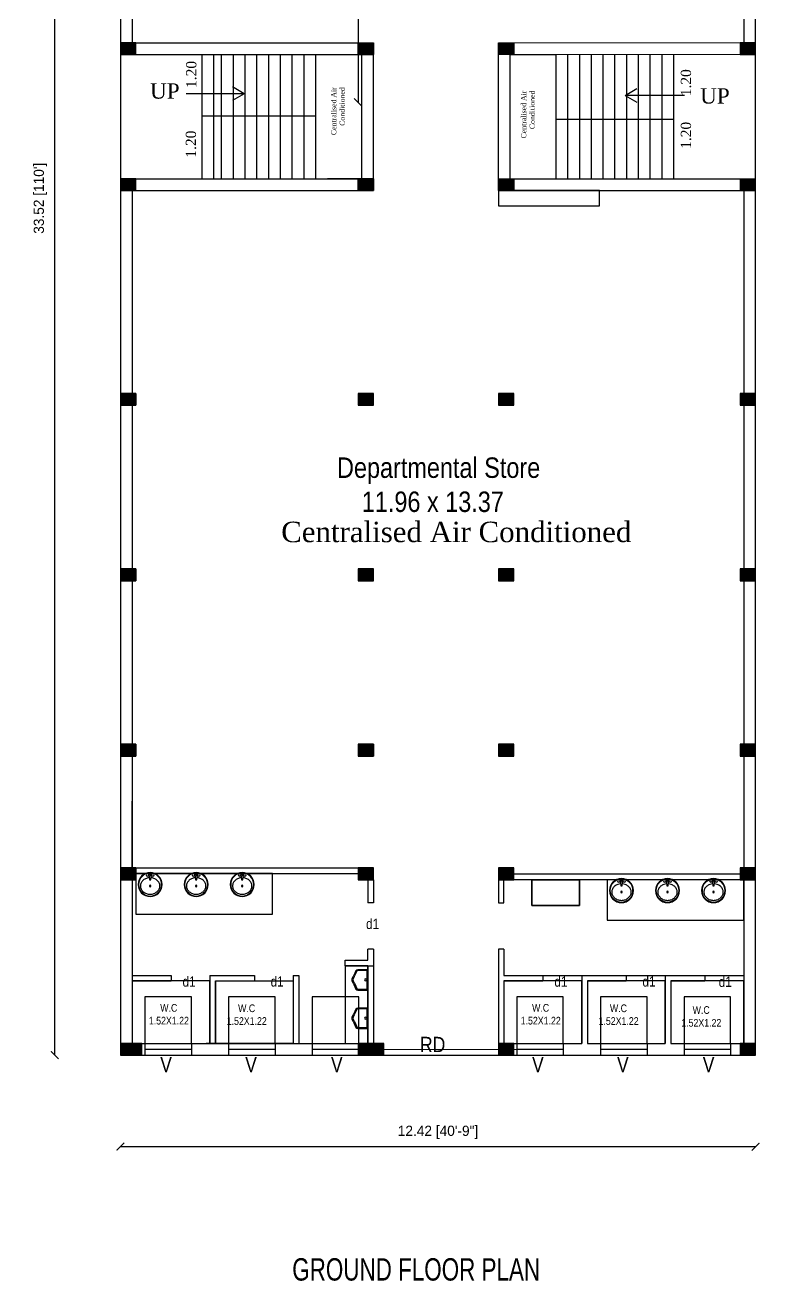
# Model space of a CAD drawing. Header units: metres. Extents: x 6103548.4 to 6103646, y -6659893.6 to -6659816.8.
# Drawn here: x 6103549 to 6103563.37, y -6659893.64 to -6659869.07 of the extents above; entities that cross this region are included whole.
import ezdxf

# ---------------------------------------------------------------- set-up
doc = ezdxf.new("R2010")
doc.units = ezdxf.units.M
doc.header["$LTSCALE"] = 500
doc.header["$MEASUREMENT"] = 0
doc.linetypes.add('DASHED', pattern=[0.75, 0.5, -0.25])
doc.linetypes.add('PHANTOM2', pattern=[1.25, 0.625, -0.125, 0.125, -0.125, 0.125, -0.125])
doc.layers.get('0').update_dxf_attribs({"linetype": 'CONTINUOUS'})
doc.layers.get('Defpoints').update_dxf_attribs({"linetype": 'CONTINUOUS'})
doc.layers.add('BLK_1_FLR_0_BLT_UP_AREA', color=13, linetype='CONTINUOUS', plot=False)
for name, color, linetype in [('BLK_1_FLR_0_DRINKING_WATER', 7, 'CONTINUOUS'), ('BLK_1_FLR_0_SP_WC', 233, 'CONTINUOUS'), ('BLK_1_FLR_0_URINAL', 235, 'CONTINUOUS'), ('BLK_1_FLR_0_WASH', 55, 'CONTINUOUS'), ('BLK_1_FLR_0_WATER_CLOSET', 213, 'CONTINUOUS'), ('FURN', 156, 'CONTINUOUS'), ('FURN1', 252, 'CONTINUOUS'), ('TEXT1', 7, 'CONTINUOUS'), ('TITLE', 7, 'CONTINUOUS'), ('TOILET_VENTILATION', 6, 'CONTINUOUS')]:
    doc.layers.add(name, color=color, linetype=linetype)
doc.layers.add('BLK_1_FLR_0_STAIR_1_LANDING_1', color=7, linetype='CONTINUOUS', lineweight=0)
doc.layers.add('DIST_EXIT', color=7, linetype='CONTINUOUS', lineweight=0)
doc.styles.get("Standard").update_dxf_attribs({"font": 'GOTHIC.TTF'})
doc.styles.add('TITLE1', font='GOTHIC.TTF', dxfattribs={"width": 0.75, "height": 0.2})
doc.styles.add('USA TEXT', font='GOTHIC.TTF')
doc.dimstyles.new('1-100-ED', dxfattribs={"dimtxt": 0.2, "dimasz": 0.15, "dimexe": 0.18, "dimexo": 0.0625, "dimgap": 0.15, "dimtad": 1, "dimzin": 0, "dimdsep": 46, "dimtxsty": 'USA TEXT', "dimblk": 'ARCHTICK', "dimcen": 0.1, "dimse1": 1, "dimse2": 1, "dimclrd": 256, "dimclrt": 256, "dimadec": 0, "dimazin": 0, "dimtfac": 1, "dimtofl": 0, "dimtmove": 0, "dimatfit": 3, "dimldrblk": 'ARCHTICK', "dimfxl": 0, "dimtolj": 1, "dimtzin": 0, "dimarcsym": 0})

# ---------------------------------------------------------------- blocks, each defined once
blk = doc.blocks.new('_ArchTick')
at = {"color": 0, "linetype": 'ByBlock', "const_width": 0.15}
blk.add_lwpolyline([(-0.5, -0.5), (0.5, 0.5)], dxfattribs=at)
blk = doc.blocks.new('*D81')
at = {"layer": 'Defpoints', "color": 0}
for p in [(6103554.937, -6659855.7), (6103555.51, -6659870.582), (6103555.789, -6659870.582)]:
    blk.add_point(p, dxfattribs=at)
at = {"layer": 'DIST_EXIT', "linetype": 'PHANTOM2', "lineweight": -2}
blk.add_line((6103555.51, -6659855.7), (6103555.51, -6659870.582), dxfattribs=at)
at = {"layer": 'DIST_EXIT', "lineweight": -2, "xscale": 0.15, "yscale": 0.15, "zscale": 0.15}
for p, rotation in [((6103555.51, -6659855.7), 90), ((6103555.51, -6659870.582), 270)]:
    blk.add_blockref('_ArchTick', p, dxfattribs=dict(at, rotation=rotation))
at = {"layer": 'DIST_EXIT', "insert": (6103555.23, -6659861.92), "char_height": 0.2, "attachment_point": 5, "rotation": 90, "style": 'USA TEXT'}
blk.add_mtext('\\A1;14.88 [48\'-10"]', dxfattribs=at)
blk = doc.blocks.new('*D82')
at = {"lineweight": -2}
blk.add_line((6103550.864, -6659891.011), (6103563.284, -6659891.011), dxfattribs=at)
at = {"layer": 'Defpoints', "color": 0}
for p in [(6103550.864, -6659889.22), (6103563.284, -6659889.22), (6103563.284, -6659891.011)]:
    blk.add_point(p, dxfattribs=at)
at = {"lineweight": -2, "xscale": 0.15, "yscale": 0.15, "zscale": 0.15, "rotation": 180}
blk.add_blockref('_ArchTick', (6103550.864, -6659891.011), dxfattribs=at)
at = {"lineweight": -2, "xscale": 0.15, "yscale": 0.15, "zscale": 0.15}
blk.add_blockref('_ArchTick', (6103563.284, -6659891.011), dxfattribs=at)
at = {"insert": (6103557.074, -6659890.731), "char_height": 0.2, "attachment_point": 5, "style": 'USA TEXT'}
blk.add_mtext('\\A1;12.42 [40\'-9"]', dxfattribs=at)
blk = doc.blocks.new('WASH')
at = {"layer": 'FURN1'}
for p, q in [((-220, 57), (-220, -3)), ((-192, 57), (-192, 54)), ((-192, 0), (-192, -3)), ((-187, 49), (-109, 41)), ((-109, 13), (-187, 5)), ((-109, 41), (-109, 13))]:
    blk.add_line(p, q, dxfattribs=at)
blk.add_lwpolyline([(-148, 45, -0.064435), (-136, 101, -0.091719), (-102, 161, -0.103599), (-48, 203, -0.113912), (12, 217, -0.113912), (73, 203, -0.103599), (126, 161, -0.091719), (161, 101, -0.084785), (174, 27, -0.084785), (161, -47, -0.091719), (126, -107, -0.103599), (73, -149, -0.113912), (12, -163, -0.113912), (-48, -149, -0.103599), (-102, -107, -0.091719), (-136, -47, -0.064435), (-148, 9)], format="xyb", dxfattribs=at)
for centre, radius in [((-16, 27), 235), ((-16, 27), 225), ((-206, 78), 25.5), ((-206, -24), 25.5), ((-206, 27), 8.17), ((12, 27), 15.3)]:
    blk.add_circle(centre, radius, dxfattribs=at)
for centre, start, end in [((-186, 54), 180, 264.6091), ((-186, 0), 95.3909, 180)]:
    blk.add_arc(centre, 5.11, start, end, dxfattribs=at)
blk = doc.blocks.new('UR')
at = {"layer": 'FURN'}
for points in [[(10.93, -15.47), (9.35, -19.14, -0.259777), (7.81, -20), (1.09, -20, -0.414214), (0, -18.91), (0, -5.09, -0.414214), (1.09, -4), (7.81, -4, -0.259028), (9.35, -4.86), (11.07, -8.41, -0.099656), (11.54, -9.3), (12.22, -10.7, -0.305219), (12.22, -13.19), (11.47, -14.49, 0.003191)], [(10.27, -15.16), (8.71, -18.8, -0.248308), (7.81, -19.27), (1.09, -19.27, -0.414214), (0.73, -18.91), (0.73, -5.09, -0.414214), (1.09, -4.73), (7.81, -4.73, -0.250765), (8.71, -5.21), (10.45, -8.81, -0.118106), (10.85, -9.56), (11.59, -11.07, -0.318105), (11.6, -12.8), (10.84, -14.14, 0.003294)]]:
    blk.add_lwpolyline(points, format="xyb", close=True, dxfattribs=at)
blk.add_circle((1.9, -11.92), 0.739, dxfattribs=at)
blk = doc.blocks.new('*D87')
at = {"lineweight": -2}
blk.add_line((6103549.579, -6659889.22), (6103549.579, -6659855.7), dxfattribs=at)
at = {"layer": 'Defpoints', "color": 0}
for p in [(6103549.579, -6659855.7), (6103550.864, -6659855.7), (6103550.864, -6659889.22)]:
    blk.add_point(p, dxfattribs=at)
at = {"lineweight": -2, "xscale": 0.15, "yscale": 0.15, "zscale": 0.15}
for p, rotation in [((6103549.579, -6659855.7), 90), ((6103549.579, -6659889.22), 270)]:
    blk.add_blockref('_ArchTick', p, dxfattribs=dict(at, rotation=rotation))
at = {"insert": (6103549.299, -6659872.46), "char_height": 0.2, "attachment_point": 5, "rotation": 90, "style": 'USA TEXT'}
blk.add_mtext("\\A1;33.52 [110']", dxfattribs=at)

msp = doc.modelspace()

# ---------------------------------------------------------------- linework, layer by layer
at = {"lineweight": 25, "ltscale": 2}
for p, q in [((6103550.86378, -6659855.70023), (6103550.86378, -6659889.22023)), ((6103551.09378, -6659866.22023), (6103551.09378, -6659869.42023)), ((6103563.05378, -6659866.22023), (6103563.05378, -6659869.42023)), ((6103550.86378, -6659869.42023), (6103555.81378, -6659869.42023)), ((6103551.09378, -6659869.42023), (6103555.81378, -6659869.42023)), ((6103550.86378, -6659869.65023), (6103555.81378, -6659869.65023)), ((6103551.09378, -6659869.65023), (6103555.81378, -6659869.65023)), ((6103552.46378, -6659872.08023), (6103552.46378, -6659870.48023)), ((6103552.69378, -6659872.08023), (6103552.69378, -6659870.48023)), ((6103552.84378, -6659872.08023), (6103552.84378, -6659870.48023)), ((6103553.28494, -6659870.4144), (6103553.05494, -6659870.28136)), ((6103553.28494, -6659870.4144), (6103553.05494, -6659870.54745)), ((6103553.07378, -6659872.08023), (6103553.07378, -6659870.48023)), ((6103553.30378, -6659872.08023), (6103553.30378, -6659870.48023)), ((6103553.53378, -6659872.08023), (6103553.53378, -6659870.48023)), ((6103553.76378, -6659872.08023), (6103553.76378, -6659870.48023)), ((6103553.99378, -6659872.08023), (6103553.99378, -6659870.48023)), ((6103554.22378, -6659872.08023), (6103554.22378, -6659870.48023)), ((6103554.45378, -6659872.08023), (6103554.45378, -6659870.48023)), ((6103554.68378, -6659872.08023), (6103554.68378, -6659870.48023)), ((6103560.73423, -6659870.44696), (6103560.96423, -6659870.31392)), ((6103560.73423, -6659870.44696), (6103560.96423, -6659870.58001)), ((6103561.88981, -6659870.44696), (6103560.73981, -6659870.45019)), ((6103559.38378, -6659872.08023), (6103559.38378, -6659870.54049)), ((6103559.61378, -6659872.08023), (6103559.61378, -6659870.54049)), ((6103559.84378, -6659872.08023), (6103559.84378, -6659870.54049)), ((6103560.07378, -6659872.08023), (6103560.07378, -6659870.54049)), ((6103560.30378, -6659872.08023), (6103560.30378, -6659870.54049)), ((6103560.53378, -6659872.08023), (6103560.53378, -6659870.54049)), ((6103560.76378, -6659872.08023), (6103560.76378, -6659870.54049)), ((6103560.99378, -6659872.08023), (6103560.99378, -6659870.54049)), ((6103561.22378, -6659872.08023), (6103561.22378, -6659870.54049)), ((6103561.45378, -6659872.08023), (6103561.45378, -6659870.54049)), ((6103561.68378, -6659872.08023), (6103561.68378, -6659870.54049)), ((6103552.46378, -6659870.85023), (6103554.68378, -6659870.85023)), ((6103559.38378, -6659870.91049), (6103561.68378, -6659870.91049)), ((6103550.86378, -6659872.08023), (6103555.81378, -6659872.08023)), ((6103551.09378, -6659872.08023), (6103551.09378, -6659873.92023)), ((6103551.16378, -6659872.08023), (6103555.81378, -6659872.08023)), ((6103558.25378, -6659872.08023), (6103563.28378, -6659872.08023)), ((6103563.05378, -6659872.08023), (6103563.05378, -6659873.92023)), ((6103550.86378, -6659872.31023), (6103555.81378, -6659872.31023)), ((6103551.16378, -6659872.31023), (6103555.81378, -6659872.31023)), ((6103558.25378, -6659872.31023), (6103563.28378, -6659872.31023)), ((6103563.05378, -6659872.31023), (6103563.05378, -6659876.28023)), ((6103551.09378, -6659873.08023), (6103551.09378, -6659876.28023)), ((6103551.16378, -6659876.28023), (6103551.16378, -6659876.51023)), ((6103551.09378, -6659876.51023), (6103551.09378, -6659879.71023)), ((6103563.05378, -6659876.51023), (6103563.05378, -6659879.71023)), ((6103551.16378, -6659879.71023), (6103551.16378, -6659879.94023)), ((6103551.09378, -6659879.94023), (6103551.09378, -6659883.14023)), ((6103563.05378, -6659879.94023), (6103563.05378, -6659883.14023)), ((6103551.16378, -6659883.14023), (6103551.16378, -6659883.37023)), ((6103555.81378, -6659883.14088), (6103555.81378, -6659883.37088)), ((6103558.25378, -6659883.14023), (6103558.25378, -6659883.37023)), ((6103558.25378, -6659883.14023), (6103558.25378, -6659883.37023)), ((6103558.36378, -6659883.14023), (6103558.36378, -6659883.37023)), ((6103551.09378, -6659883.37023), (6103551.09378, -6659886.57023)), ((6103563.05378, -6659883.37023), (6103563.05378, -6659884.74523)), ((6103550.86378, -6659884.25233), (6103550.86378, -6659885.77233)), ((6103551.09378, -6659885.77233), (6103551.09378, -6659884.25233)), ((6103563.05378, -6659884.32523), (6103563.05378, -6659885.81023)), ((6103563.05378, -6659884.91023), (6103563.05378, -6659885.56023)), ((6103551.16378, -6659885.56023), (6103551.16378, -6659885.79023)), ((6103558.25378, -6659885.56023), (6103558.25378, -6659885.79023)), ((6103558.25378, -6659885.56023), (6103558.25378, -6659885.79023)), ((6103558.36378, -6659885.56023), (6103558.36378, -6659885.79023)), ((6103563.05378, -6659885.68023), (6103558.36378, -6659885.68023)), ((6103563.05378, -6659885.56023), (6103563.28378, -6659885.56023)), ((6103551.09378, -6659885.79023), (6103551.09378, -6659888.99023)), ((6103563.05378, -6659885.79023), (6103558.25378, -6659885.79023)), ((6103558.25378, -6659885.79023), (6103558.25378, -6659886.24023)), ((6103558.36378, -6659886.24023), (6103558.36378, -6659885.79023)), ((6103563.05378, -6659885.79023), (6103563.05378, -6659886.48551)), ((6103563.05378, -6659885.79023), (6103563.05378, -6659888.99023)), ((6103558.25378, -6659886.24023), (6103558.36378, -6659886.24023)), ((6103558.25378, -6659887.15023), (6103558.25378, -6659888.99023)), ((6103558.36378, -6659887.15023), (6103558.25378, -6659887.15023)), ((6103558.36378, -6659887.15023), (6103558.36378, -6659887.66023)), ((6103551.09378, -6659887.66023), (6103551.85378, -6659887.66023)), ((6103551.85378, -6659887.66023), (6103551.85378, -6659887.77023)), ((6103552.61378, -6659887.66023), (6103552.61378, -6659888.99023)), ((6103552.61378, -6659887.66023), (6103553.48378, -6659887.66023)), ((6103553.48378, -6659887.66023), (6103553.48378, -6659887.77023)), ((6103554.24378, -6659887.66023), (6103554.24378, -6659888.99023)), ((6103554.24378, -6659887.66023), (6103554.35378, -6659887.66023)), ((6103554.35378, -6659887.66023), (6103554.35378, -6659888.99023)), ((6103558.36378, -6659887.66023), (6103559.12378, -6659887.66023)), ((6103559.12378, -6659887.66023), (6103559.12378, -6659887.77023)), ((6103559.12378, -6659887.66023), (6103559.88378, -6659887.66023)), ((6103559.88378, -6659887.66023), (6103559.88378, -6659888.99023)), ((6103559.88378, -6659887.66023), (6103560.75378, -6659887.66023)), ((6103560.75378, -6659887.66023), (6103560.75378, -6659887.77023)), ((6103560.75378, -6659887.66023), (6103561.51378, -6659887.66023)), ((6103561.51378, -6659887.66023), (6103561.51378, -6659888.99023)), ((6103561.51378, -6659887.66023), (6103562.29378, -6659887.66023)), ((6103562.29378, -6659887.66023), (6103562.29378, -6659887.77023)), ((6103562.29378, -6659887.66023), (6103563.05378, -6659887.66023)), ((6103551.09378, -6659887.77023), (6103551.09378, -6659888.99023)), ((6103551.09378, -6659887.77023), (6103551.85378, -6659887.77023)), ((6103552.72378, -6659887.77023), (6103552.72378, -6659888.99023)), ((6103552.72378, -6659887.77023), (6103553.48378, -6659887.77023)), ((6103558.36378, -6659887.77023), (6103558.36378, -6659888.99023)), ((6103558.36378, -6659887.77023), (6103559.12378, -6659887.77023)), ((6103559.99378, -6659887.77023), (6103559.99378, -6659888.99023)), ((6103559.99378, -6659887.77023), (6103560.75378, -6659887.77023)), ((6103561.62378, -6659887.77023), (6103561.62378, -6659888.99023)), ((6103561.62378, -6659887.77023), (6103562.29378, -6659887.77023)), ((6103550.86378, -6659888.99023), (6103555.81378, -6659888.99023)), ((6103550.98378, -6659888.99023), (6103552.61378, -6659888.99023)), ((6103551.34378, -6659888.99023), (6103551.34378, -6659889.22023)), ((6103551.34378, -6659889.10523), (6103552.25378, -6659889.10523)), ((6103552.25378, -6659888.99023), (6103552.25378, -6659889.22023)), ((6103554.05878, -6659888.99023), (6103552.53878, -6659888.99023)), ((6103552.72378, -6659888.99023), (6103554.24378, -6659888.99023)), ((6103552.97988, -6659888.99023), (6103552.97988, -6659889.22023)), ((6103552.97988, -6659889.10523), (6103553.88988, -6659889.10523)), ((6103553.88988, -6659888.99023), (6103553.88988, -6659889.22023)), ((6103554.35378, -6659888.99023), (6103556.01378, -6659888.99023)), ((6103554.61378, -6659888.99023), (6103554.61378, -6659889.22023)), ((6103554.61378, -6659889.10523), (6103555.52378, -6659889.10523)), ((6103555.52378, -6659888.99023), (6103555.52378, -6659889.22023)), ((6103558.25378, -6659888.99023), (6103559.88378, -6659888.99023)), ((6103558.61378, -6659888.99023), (6103558.61378, -6659889.22023)), ((6103558.61378, -6659889.10523), (6103559.52378, -6659889.10523)), ((6103559.52378, -6659888.99023), (6103559.52378, -6659889.22023)), ((6103559.99378, -6659888.99023), (6103561.51378, -6659888.99023)), ((6103560.24988, -6659888.99023), (6103560.24988, -6659889.22023)), ((6103560.24988, -6659889.10523), (6103561.15988, -6659889.10523)), ((6103561.15988, -6659888.99023), (6103561.15988, -6659889.22023)), ((6103561.62378, -6659888.99023), (6103563.28378, -6659888.99023)), ((6103561.88378, -6659888.99023), (6103561.88378, -6659889.22023)), ((6103561.88378, -6659889.10523), (6103562.79378, -6659889.10523)), ((6103562.79378, -6659888.99023), (6103562.79378, -6659889.22023)), ((6103550.86378, -6659889.22023), (6103555.81378, -6659889.22023)), ((6103550.98378, -6659889.22023), (6103556.01378, -6659889.22023)), ((6103552.53878, -6659889.22023), (6103554.05878, -6659889.22023)), ((6103555.81378, -6659889.22023), (6103558.25378, -6659889.22023)), ((6103558.25378, -6659889.22023), (6103563.28378, -6659889.22023))]:
    msp.add_line(p, q, dxfattribs=at)
at = {"lineweight": 0}
for p, q in [((6103563.28378, -6659855.70023), (6103563.28378, -6659889.22023)), ((6103558.25378, -6659869.42023), (6103562.98378, -6659869.42023)), ((6103558.25378, -6659869.65023), (6103562.98378, -6659869.65023))]:
    msp.add_line(p, q, dxfattribs=at)
at = {"linetype": 'DASHED', "lineweight": 25}
for p, q in [((6103552.46378, -6659870.48023), (6103552.46378, -6659869.65023)), ((6103552.69378, -6659870.48023), (6103552.69378, -6659869.65023)), ((6103552.84378, -6659870.48023), (6103552.84378, -6659869.65023)), ((6103553.07378, -6659870.48023), (6103553.07378, -6659869.65023)), ((6103553.30378, -6659870.48023), (6103553.30378, -6659869.65023)), ((6103553.53378, -6659870.48023), (6103553.53378, -6659869.65023)), ((6103553.76378, -6659870.48023), (6103553.76378, -6659869.65023)), ((6103553.99378, -6659870.48023), (6103553.99378, -6659869.65023)), ((6103554.22378, -6659870.48023), (6103554.22378, -6659869.65023)), ((6103554.45378, -6659870.48023), (6103554.45378, -6659869.65023)), ((6103554.68378, -6659870.48023), (6103554.68378, -6659869.65023)), ((6103559.38378, -6659870.91049), (6103559.38378, -6659869.65023)), ((6103559.61378, -6659870.91049), (6103559.61378, -6659869.65023)), ((6103559.84378, -6659870.91049), (6103559.84378, -6659869.65023)), ((6103560.07378, -6659870.91049), (6103560.07378, -6659869.65023)), ((6103560.30378, -6659870.91049), (6103560.30378, -6659869.65023)), ((6103560.53378, -6659870.91049), (6103560.53378, -6659869.65023)), ((6103560.76378, -6659870.91049), (6103560.76378, -6659869.65023)), ((6103560.99378, -6659870.91049), (6103560.99378, -6659869.65023)), ((6103561.22378, -6659870.91049), (6103561.22378, -6659869.65023)), ((6103561.45378, -6659870.91049), (6103561.45378, -6659869.65023)), ((6103561.68378, -6659870.91049), (6103561.68378, -6659869.65023))]:
    msp.add_line(p, q, dxfattribs=at)
for p, q in [((6103555.58378, -6659872.08023), (6103555.58378, -6659869.65023)), ((6103555.81378, -6659872.08023), (6103555.81378, -6659869.65023)), ((6103558.25378, -6659872.08023), (6103558.25378, -6659869.65023)), ((6103558.48378, -6659872.08023), (6103558.48378, -6659869.65023)), ((6103558.48378, -6659869.65023), (6103559.38378, -6659869.65023)), ((6103553.28494, -6659870.4144), (6103552.14915, -6659870.4144)), ((6103555.81378, -6659872.08023), (6103554.91378, -6659872.08023)), ((6103551.16378, -6659885.56023), (6103555.81378, -6659885.56023)), ((6103551.16378, -6659885.67023), (6103555.81378, -6659885.67023)), ((6103555.70378, -6659885.79023), (6103555.70378, -6659886.24023)), ((6103555.81378, -6659885.79023), (6103555.81378, -6659886.24023)), ((6103555.81378, -6659886.24023), (6103555.70378, -6659886.24023)), ((6103555.81378, -6659887.15023), (6103555.70378, -6659887.15023)), ((6103555.70378, -6659887.36135), (6103555.70378, -6659887.15023)), ((6103555.81378, -6659887.15023), (6103555.81378, -6659888.99023)), ((6103555.26005, -6659887.36135), (6103555.70378, -6659887.36135)), ((6103555.26005, -6659887.47135), (6103555.26005, -6659887.36135)), ((6103555.26005, -6659887.47135), (6103555.81378, -6659887.47135)), ((6103555.70378, -6659887.47135), (6103555.70378, -6659888.99023))]:
    msp.add_line(p, q)
at = {"lineweight": 0}
for points in [[(6103550.86378, -6659889.22023), (6103563.28378, -6659889.22023), (6103563.28378, -6659855.70023), (6103550.86378, -6659855.70023)], [(6103562.98378, -6659872.31023), (6103563.28378, -6659872.31023), (6103563.28378, -6659872.08023), (6103562.98378, -6659872.08023)]]:
    msp.add_lwpolyline(points, close=True, dxfattribs=at)
at = {"lineweight": 25, "ltscale": 2}
for points in [[(6103550.86378, -6659869.65023), (6103551.16378, -6659869.65023), (6103551.16378, -6659869.42023), (6103550.86378, -6659869.42023)], [(6103555.51378, -6659869.42023), (6103555.81378, -6659869.42023), (6103555.81378, -6659869.65023), (6103555.51378, -6659869.65023)], [(6103558.25378, -6659869.42023), (6103558.55378, -6659869.42023), (6103558.55378, -6659869.65023), (6103558.25378, -6659869.65023)], [(6103562.98378, -6659869.65023), (6103563.28378, -6659869.65023), (6103563.28378, -6659869.42023), (6103562.98378, -6659869.42023)], [(6103550.86378, -6659872.31023), (6103551.16378, -6659872.31023), (6103551.16378, -6659872.08023), (6103550.86378, -6659872.08023)], [(6103555.51378, -6659872.08023), (6103555.81378, -6659872.08023), (6103555.81378, -6659872.31023), (6103555.51378, -6659872.31023)], [(6103558.25378, -6659872.08023), (6103558.55378, -6659872.08023), (6103558.55378, -6659872.31023), (6103558.25378, -6659872.31023)], [(6103550.86378, -6659876.51023), (6103551.16378, -6659876.51023), (6103551.16378, -6659876.28023), (6103550.86378, -6659876.28023)], [(6103555.51378, -6659876.51023), (6103555.81378, -6659876.51023), (6103555.81378, -6659876.28023), (6103555.51378, -6659876.28023)], [(6103558.25378, -6659876.51023), (6103558.55378, -6659876.51023), (6103558.55378, -6659876.28023), (6103558.25378, -6659876.28023)], [(6103562.98378, -6659876.51023), (6103563.28378, -6659876.51023), (6103563.28378, -6659876.28023), (6103562.98378, -6659876.28023)], [(6103550.86378, -6659879.94023), (6103551.16378, -6659879.94023), (6103551.16378, -6659879.71023), (6103550.86378, -6659879.71023)], [(6103555.51378, -6659879.94023), (6103555.81378, -6659879.94023), (6103555.81378, -6659879.71023), (6103555.51378, -6659879.71023)], [(6103558.25378, -6659879.94023), (6103558.55378, -6659879.94023), (6103558.55378, -6659879.71023), (6103558.25378, -6659879.71023)], [(6103562.98378, -6659879.94023), (6103563.28378, -6659879.94023), (6103563.28378, -6659879.71023), (6103562.98378, -6659879.71023)], [(6103550.86378, -6659883.37023), (6103551.16378, -6659883.37023), (6103551.16378, -6659883.14023), (6103550.86378, -6659883.14023)], [(6103555.51378, -6659883.37023), (6103555.81378, -6659883.37023), (6103555.81378, -6659883.14023), (6103555.51378, -6659883.14023)], [(6103558.25378, -6659883.37023), (6103558.55378, -6659883.37023), (6103558.55378, -6659883.14023), (6103558.25378, -6659883.14023)], [(6103562.98378, -6659883.37023), (6103563.28378, -6659883.37023), (6103563.28378, -6659883.14023), (6103562.98378, -6659883.14023)], [(6103550.86378, -6659885.79023), (6103551.16378, -6659885.79023), (6103551.16378, -6659885.56023), (6103550.86378, -6659885.56023)], [(6103555.51378, -6659885.79023), (6103555.81378, -6659885.79023), (6103555.81378, -6659885.56023), (6103555.51378, -6659885.56023)], [(6103558.25378, -6659885.79023), (6103558.55378, -6659885.79023), (6103558.55378, -6659885.56023), (6103558.25378, -6659885.56023)], [(6103562.98378, -6659885.79023), (6103563.28378, -6659885.79023), (6103563.28378, -6659885.56023), (6103562.98378, -6659885.56023)], [(6103550.86378, -6659889.22023), (6103551.16378, -6659889.22023), (6103551.16378, -6659888.99023), (6103550.86378, -6659888.99023)], [(6103550.98378, -6659889.22023), (6103551.28378, -6659889.22023), (6103551.28378, -6659888.99023), (6103550.98378, -6659888.99023)], [(6103555.51378, -6659889.22023), (6103555.81378, -6659889.22023), (6103555.81378, -6659888.99023), (6103555.51378, -6659888.99023)], [(6103555.71378, -6659889.22023), (6103556.01378, -6659889.22023), (6103556.01378, -6659888.99023), (6103555.71378, -6659888.99023)], [(6103558.25378, -6659889.22023), (6103558.55378, -6659889.22023), (6103558.55378, -6659888.99023), (6103558.25378, -6659888.99023)], [(6103562.98378, -6659889.22023), (6103563.28378, -6659889.22023), (6103563.28378, -6659888.99023), (6103562.98378, -6659888.99023)]]:
    msp.add_lwpolyline(points, close=True, dxfattribs=at)
for points in [[(6103558.90651, -6659885.79023), (6103559.8426, -6659885.79023), (6103559.8426, -6659886.29377), (6103558.90651, -6659886.29377)], [(6103560.37916, -6659886.58241), (6103563.05378, -6659886.58241), (6103563.05378, -6659885.79023), (6103560.37916, -6659885.79023)]]:
    msp.add_lwpolyline(points, close=True)
at = {"lineweight": 0}
for points in [[(6103552.97988, -6659889.11023), (6103553.88988, -6659889.11023)], [(6103554.61378, -6659889.11023), (6103555.52378, -6659889.11023)], [(6103555.51378, -6659889.11023), (6103559.52378, -6659889.11023)], [(6103560.24988, -6659889.11023), (6103561.15988, -6659889.11023)], [(6103561.88378, -6659889.11023), (6103562.79378, -6659889.11023)]]:
    msp.add_lwpolyline(points, dxfattribs=at)
at = {"lineweight": 25, "ltscale": 2}
for points in [[(6103550.86378, -6659869.65023), (6103551.16378, -6659869.65023), (6103550.86378, -6659869.42023), (6103551.16378, -6659869.42023)], [(6103555.51378, -6659869.42023), (6103555.81378, -6659869.42023), (6103555.51378, -6659869.65023), (6103555.81378, -6659869.65023)], [(6103558.25378, -6659869.42023), (6103558.55378, -6659869.42023), (6103558.25378, -6659869.65023), (6103558.55378, -6659869.65023)], [(6103562.98378, -6659869.65023), (6103563.28378, -6659869.65023), (6103562.98378, -6659869.42023), (6103563.28378, -6659869.42023)], [(6103550.86378, -6659872.31023), (6103551.16378, -6659872.31023), (6103550.86378, -6659872.08023), (6103551.16378, -6659872.08023)], [(6103555.51378, -6659872.08023), (6103555.81378, -6659872.08023), (6103555.51378, -6659872.31023), (6103555.81378, -6659872.31023)], [(6103558.25378, -6659872.08023), (6103558.55378, -6659872.08023), (6103558.25378, -6659872.31023), (6103558.55378, -6659872.31023)], [(6103550.86378, -6659876.51023), (6103551.16378, -6659876.51023), (6103550.86378, -6659876.28023), (6103551.16378, -6659876.28023)], [(6103555.51378, -6659876.51023), (6103555.81378, -6659876.51023), (6103555.51378, -6659876.28023), (6103555.81378, -6659876.28023)], [(6103558.25378, -6659876.51023), (6103558.55378, -6659876.51023), (6103558.25378, -6659876.28023), (6103558.55378, -6659876.28023)], [(6103562.98378, -6659876.51023), (6103563.28378, -6659876.51023), (6103562.98378, -6659876.28023), (6103563.28378, -6659876.28023)], [(6103550.86378, -6659879.94023), (6103551.16378, -6659879.94023), (6103550.86378, -6659879.71023), (6103551.16378, -6659879.71023)], [(6103555.51378, -6659879.94023), (6103555.81378, -6659879.94023), (6103555.51378, -6659879.71023), (6103555.81378, -6659879.71023)], [(6103558.25378, -6659879.94023), (6103558.55378, -6659879.94023), (6103558.25378, -6659879.71023), (6103558.55378, -6659879.71023)], [(6103562.98378, -6659879.94023), (6103563.28378, -6659879.94023), (6103562.98378, -6659879.71023), (6103563.28378, -6659879.71023)], [(6103550.86378, -6659883.37023), (6103551.16378, -6659883.37023), (6103550.86378, -6659883.14023), (6103551.16378, -6659883.14023)], [(6103555.51378, -6659883.37023), (6103555.81378, -6659883.37023), (6103555.51378, -6659883.14023), (6103555.81378, -6659883.14023)], [(6103558.25378, -6659883.37023), (6103558.55378, -6659883.37023), (6103558.25378, -6659883.14023), (6103558.55378, -6659883.14023)], [(6103562.98378, -6659883.37023), (6103563.28378, -6659883.37023), (6103562.98378, -6659883.14023), (6103563.28378, -6659883.14023)], [(6103550.86378, -6659885.79023), (6103551.16378, -6659885.79023), (6103550.86378, -6659885.56023), (6103551.16378, -6659885.56023)], [(6103555.51378, -6659885.79023), (6103555.81378, -6659885.79023), (6103555.51378, -6659885.56023), (6103555.81378, -6659885.56023)], [(6103558.25378, -6659885.79023), (6103558.55378, -6659885.79023), (6103558.25378, -6659885.56023), (6103558.55378, -6659885.56023)], [(6103562.98378, -6659885.79023), (6103563.28378, -6659885.79023), (6103562.98378, -6659885.56023), (6103563.28378, -6659885.56023)], [(6103550.86378, -6659889.22023), (6103551.16378, -6659889.22023), (6103550.86378, -6659888.99023), (6103551.16378, -6659888.99023)], [(6103550.98378, -6659889.22023), (6103551.28378, -6659889.22023), (6103550.98378, -6659888.99023), (6103551.28378, -6659888.99023)], [(6103555.51378, -6659889.22023), (6103555.81378, -6659889.22023), (6103555.51378, -6659888.99023), (6103555.81378, -6659888.99023)], [(6103555.71378, -6659889.22023), (6103556.01378, -6659889.22023), (6103555.71378, -6659888.99023), (6103556.01378, -6659888.99023)], [(6103558.25378, -6659889.22023), (6103558.55378, -6659889.22023), (6103558.25378, -6659888.99023), (6103558.55378, -6659888.99023)], [(6103562.98378, -6659889.22023), (6103563.28378, -6659889.22023), (6103562.98378, -6659888.99023), (6103563.28378, -6659888.99023)]]:
    msp.add_solid(points, dxfattribs=at)
at = {"lineweight": 0}
msp.add_solid([(6103562.98378, -6659872.31023), (6103563.28378, -6659872.31023), (6103562.98378, -6659872.08023), (6103563.28378, -6659872.08023)], dxfattribs=at)
at = {"layer": 'BLK_1_FLR_0_BLT_UP_AREA', "color": 13}
msp.add_lwpolyline([(6103550.86378, -6659855.70023), (6103550.86378, -6659889.22023), (6103563.28378, -6659889.22023), (6103563.28378, -6659855.70023), (6103550.86378, -6659855.70023)], close=True, dxfattribs=at)
at = {"layer": 'BLK_1_FLR_0_DRINKING_WATER'}
msp.add_lwpolyline([(6103558.25378, -6659872.31023), (6103558.25378, -6659872.61108), (6103560.22984, -6659872.61108), (6103560.22984, -6659872.31023), (6103558.25378, -6659872.31023)], dxfattribs=at)
at = {"layer": 'BLK_1_FLR_0_SP_WC'}
for points in [[(6103551.09378, -6659887.77023), (6103551.09378, -6659888.99023), (6103552.61378, -6659888.99023), (6103552.61378, -6659887.77023), (6103551.09378, -6659887.77023)], [(6103558.36378, -6659887.77023), (6103558.36378, -6659888.99023), (6103559.88378, -6659888.99023), (6103559.88378, -6659887.77023), (6103558.36378, -6659887.77023)]]:
    msp.add_lwpolyline(points, dxfattribs=at)
at = {"layer": 'BLK_1_FLR_0_STAIR_1_LANDING_1'}
for p, q in [((6103550.86378, -6659855.70023), (6103550.86378, -6659889.22023)), ((6103550.86378, -6659869.65023), (6103550.86378, -6659872.08023))]:
    msp.add_line(p, q, dxfattribs=at)
at = {"layer": 'BLK_1_FLR_0_URINAL'}
msp.add_lwpolyline([(6103555.70378, -6659888.99023), (6103555.70378, -6659887.47135), (6103555.26005, -6659887.47135), (6103555.26005, -6659888.99023), (6103555.70378, -6659888.99023)], dxfattribs=at)
at = {"layer": 'BLK_1_FLR_0_WASH', "color": 55}
for points in [[(6103551.16378, -6659885.67023), (6103551.16378, -6659886.46241), (6103553.8384, -6659886.46241), (6103553.8384, -6659885.67023), (6103551.16378, -6659885.67023)], [(6103560.37916, -6659885.79023), (6103560.37916, -6659886.58241), (6103563.05378, -6659886.58241), (6103563.05378, -6659885.79023), (6103560.37916, -6659885.79023)]]:
    msp.add_lwpolyline(points, dxfattribs=at)
at = {"layer": 'BLK_1_FLR_0_WASH', "color": 56}
msp.add_lwpolyline([(6103558.90651, -6659885.79023), (6103558.90651, -6659886.29377), (6103559.8426, -6659886.29377), (6103559.8426, -6659885.79023), (6103558.90651, -6659885.79023)], dxfattribs=at)
at = {"layer": 'BLK_1_FLR_0_WASH'}
msp.add_lwpolyline([(6103563.05378, -6659885.79023), (6103563.05378, -6659885.79023)], dxfattribs=at)
at = {"layer": 'BLK_1_FLR_0_WATER_CLOSET', "color": 1}
msp.add_lwpolyline([(6103552.72378, -6659887.77023), (6103554.24378, -6659887.77023), (6103554.24378, -6659888.99023), (6103552.72378, -6659888.99023), (6103552.72378, -6659887.77023)], dxfattribs=at)
at = {"layer": 'BLK_1_FLR_0_WATER_CLOSET', "color": 2}
for points in [[(6103559.99378, -6659887.77023), (6103559.99378, -6659888.99023), (6103561.51378, -6659888.99023), (6103561.51378, -6659887.77023), (6103559.99378, -6659887.77023)], [(6103561.62378, -6659887.77023), (6103561.62378, -6659888.99023), (6103563.05378, -6659888.99023), (6103563.05378, -6659887.77023), (6103561.62378, -6659887.77023)]]:
    msp.add_lwpolyline(points, dxfattribs=at)
at = {"layer": 'TOILET_VENTILATION'}
for points in [[(6103551.34378, -6659888.99023), (6103552.25378, -6659888.99023), (6103552.25378, -6659888.08023), (6103551.34378, -6659888.08023), (6103551.34378, -6659888.99023)], [(6103552.97988, -6659888.99023), (6103553.88988, -6659888.99023), (6103553.88988, -6659888.08023), (6103552.97988, -6659888.08023), (6103552.97988, -6659888.99023)], [(6103554.61378, -6659888.99023), (6103555.52378, -6659888.99023), (6103555.52378, -6659888.08023), (6103554.61378, -6659888.08023), (6103554.61378, -6659888.99023)], [(6103558.61378, -6659888.99023), (6103559.52378, -6659888.99023), (6103559.52378, -6659888.08023), (6103558.61378, -6659888.08023), (6103558.61378, -6659888.99023)], [(6103560.24988, -6659888.99023), (6103561.15988, -6659888.99023), (6103561.15988, -6659888.08023), (6103560.24988, -6659888.08023), (6103560.24988, -6659888.99023)], [(6103561.88378, -6659888.99023), (6103562.79378, -6659888.99023), (6103562.79378, -6659888.08023), (6103561.88378, -6659888.08023), (6103561.88378, -6659888.99023)]]:
    msp.add_lwpolyline(points, close=True, dxfattribs=at)

# ---------------------------------------------------------------- block references
at = {"layer": 'FURN1', "xscale": -0.001, "yscale": 0.001, "zscale": 0.001, "rotation": 89.99785233239248}
for p in [(6103551.47241, -6659885.89924), (6103552.37241, -6659885.89927), (6103553.27241, -6659885.89931), (6103560.68779, -6659886.01924), (6103561.58779, -6659886.01927), (6103562.48779, -6659886.01931)]:
    msp.add_blockref('WASH', p, dxfattribs=at)
at = {"layer": 'TEXT1', "extrusion": (0, 0, -1), "xscale": 0.0249999999944121, "yscale": 0.0249999999944121, "zscale": -0.0249999999944121}
for p in [(-6103555.70378, -6659887.44979), (-6103555.70378, -6659888.19979)]:
    msp.add_blockref('UR', p, dxfattribs=at)

# ---------------------------------------------------------------- texts
at = {"lineweight": 15, "rotation": 90}
for s, width, insert, char_height, attachment_point in [('{\\fTimes New Roman|b0|i0|c0|p18;1.20}', 5.6700349, (6103552.14915, -6659870.30221), 0.2, 1), ('{\\fTimes New Roman|b0|i0|c0|p18;1.20}', 5.6700349, (6103561.82098, -6659870.46431), 0.2, 1), ('{\\fTimes New Roman|b0|i0|c0|p18;Centralised Air \\PConditioned}', 1.1907139, (6103555.25268, -6659870.28764), 0.1, 9), ('{\\fTimes New Roman|b0|i0|c0|p18;Centralised Air \\PConditioned}', 1.1907139, (6103558.96687, -6659870.35329), 0.1, 9), ('{\\fTimes New Roman|b0|i0|c0|p18;1.20}', 5.6700349, (6103561.82098, -6659871.49374), 0.2, 1), ('{\\fTimes New Roman|b0|i0|c0|p18;1.20}', 5.6700349, (6103552.14214, -6659871.66584), 0.2, 1)]:
    msp.add_mtext_dynamic_manual_height_columns(s, width=width, gutter_width=2.19908, heights=[0], dxfattribs=dict(at, insert=insert, char_height=char_height, attachment_point=attachment_point))
at = {"lineweight": 15}
for s, width, heights, insert, char_height, attachment_point in [('{\\fTimes New Roman|b0|i0|c0|p18;UP}', 5.6700349, [0.19498], (6103552.0224, -6659870.21148), 0.3, 3), ('{\\fTimes New Roman|b0|i0|c0|p18;UP}', 5.6700349, [0.19498], (6103562.7776, -6659870.30824), 0.3, 3), ('{\\fSwis721 Cn BT|b0|i0|c0|p34;\\W7.02709; \\W1;Departmental Store\\P\\W5.41502;  \\W1;11.96 x 13.37}', 5.6700349, [0], (6103554.20421, -6659878.60204), 0.4, 7), ('{\\fTimes New Roman|b0|i0|c0|p18;\\W4.25299; \\W1;Centralised Air Conditioned}', 7.9287835, [0], (6103553.36557, -6659879.19255), 0.4, 7), ('{\\fSwis721 Cn BT|b0|i0|c0|p34;d1}', 5.6700349, [0], (6103555.66722, -6659886.75647), 0.2, 7), ('{\\fSwis721 Cn BT|b0|i0|c0|p34;d1}', 5.6700349, [0], (6103552.07925, -6659887.885), 0.2, 7), ('{\\fSwis721 Cn BT|b0|i0|c0|p34;d1}', 5.6700349, [0], (6103553.80116, -6659887.88313), 0.2, 7), ('{\\fSwis721 Cn BT|b0|i0|c0|p34;d1}', 5.6700349, [0], (6103559.34925, -6659887.885), 0.2, 7), ('{\\fSwis721 Cn BT|b0|i0|c0|p34;d1}', 5.6700349, [0], (6103561.07116, -6659887.88313), 0.2, 7), ('{\\fSwis721 Cn BT|b0|i0|c0|p34;d1}', 5.6700349, [0], (6103562.5622, -6659887.8894), 0.2, 7), ('{\\fSwis721 Cn BT|b0|i0|c0|p34;\\W8.99826;      \\W1;W.C\\P\\W9.86478;     \\W1;1.52X1.22}', 5.6700349, [0], (6103549.06338, -6659888.62358), 0.15, 7), ('{\\fSwis721 Cn BT|b0|i0|c0|p34;\\W8.99826;      \\W1;W.C\\P\\W9.86478;     \\W1;1.52X1.22}', 5.6700349, [0], (6103550.58592, -6659888.63113), 0.15, 7), ('{\\fSwis721 Cn BT|b0|i0|c0|p34;\\W8.99826;      \\W1;W.C\\P\\W9.86478;     \\W1;1.52X1.22}', 5.6700349, [0], (6103556.33338, -6659888.62358), 0.15, 7), ('{\\fSwis721 Cn BT|b0|i0|c0|p34;\\W8.99826;      \\W1;W.C\\P\\W9.86478;     \\W1;1.52X1.22}', 5.6700349, [0], (6103557.85592, -6659888.63113), 0.15, 7), ('{\\fSwis721 Cn BT|b0|i0|c0|p34;\\W8.99826;      \\W1;W.C\\P\\W9.86478;     \\W1;1.52X1.22}', 5.6700349, [0], (6103559.47287, -6659888.66561), 0.15, 7), ('{\\fSwis721 Cn BT|b0|i0|c0|p34;RD}', 5.6700349, [0], (6103556.72104, -6659889.16269), 0.3, 7), ('{\\fSwis721 Cn BT|b0|i0|c0|p34;V}', 5.6700349, [0], (6103551.64222, -6659889.55438), 0.3, 7), ('{\\fSwis721 Cn BT|b0|i0|c0|p34;V}', 5.6700349, [0], (6103553.30341, -6659889.55438), 0.3, 7), ('{\\fSwis721 Cn BT|b0|i0|c0|p34;V}', 5.6700349, [0], (6103554.98022, -6659889.55438), 0.3, 7), ('{\\fSwis721 Cn BT|b0|i0|c0|p34;V}', 5.6700349, [0], (6103558.91222, -6659889.55438), 0.3, 7), ('{\\fSwis721 Cn BT|b0|i0|c0|p34;V}', 5.6700349, [0], (6103560.57341, -6659889.55438), 0.3, 7), ('{\\fSwis721 Cn BT|b0|i0|c0|p34;V}', 5.6700349, [0], (6103562.25022, -6659889.55438), 0.3, 7)]:
    msp.add_mtext_dynamic_manual_height_columns(s, width=width, gutter_width=2.19908, heights=heights, dxfattribs=dict(at, insert=insert, char_height=char_height, attachment_point=attachment_point))
at = {"layer": 'TITLE', "color": 5, "insert": (6103554.2236, -6659893.63651), "char_height": 0.4370086, "width": 20.4747039, "attachment_point": 7, "style": 'TITLE1'}
msp.add_mtext('GROUND FLOOR PLAN', dxfattribs=at)

# ---------------------------------------------------------------- dimensions: what is measured, and where the dimension line sits
dim = msp.add_linear_dim(base=(6103549.57897, -6659855.70023), p1=(6103550.86378, -6659889.22023), p2=(6103550.86378, -6659855.70023), angle=270, dimstyle='1-100-ED')
dim.commit()
dim.dimension.update_dxf_attribs({"geometry": '*D87', "text_midpoint": (6103549.2994, -6659872.46023)})
dim = msp.add_linear_dim(base=(6103563.28378, -6659891.01099), p1=(6103550.86378, -6659889.22023), p2=(6103563.28378, -6659889.22023), dimstyle='1-100-ED')
dim.commit()
dim.dimension.update_dxf_attribs({"geometry": '*D82', "text_midpoint": (6103557.07378, -6659890.73142)})
at = {"layer": 'DIST_EXIT'}
dim = msp.add_linear_dim(base=(6103555.50976, -6659870.58238), p1=(6103554.93682, -6659855.70023), p2=(6103555.78934, -6659870.58238), angle=270, dimstyle='1-100-ED', override={"dimfxl": 75, "dimarcsym": 2}, dxfattribs=at)
dim.commit()
dim.dimension.update_dxf_attribs({"geometry": '*D81', "text_midpoint": (6103555.50976, -6659861.91992), "dimtype": 160})

doc.saveas('drawing.dxf')
